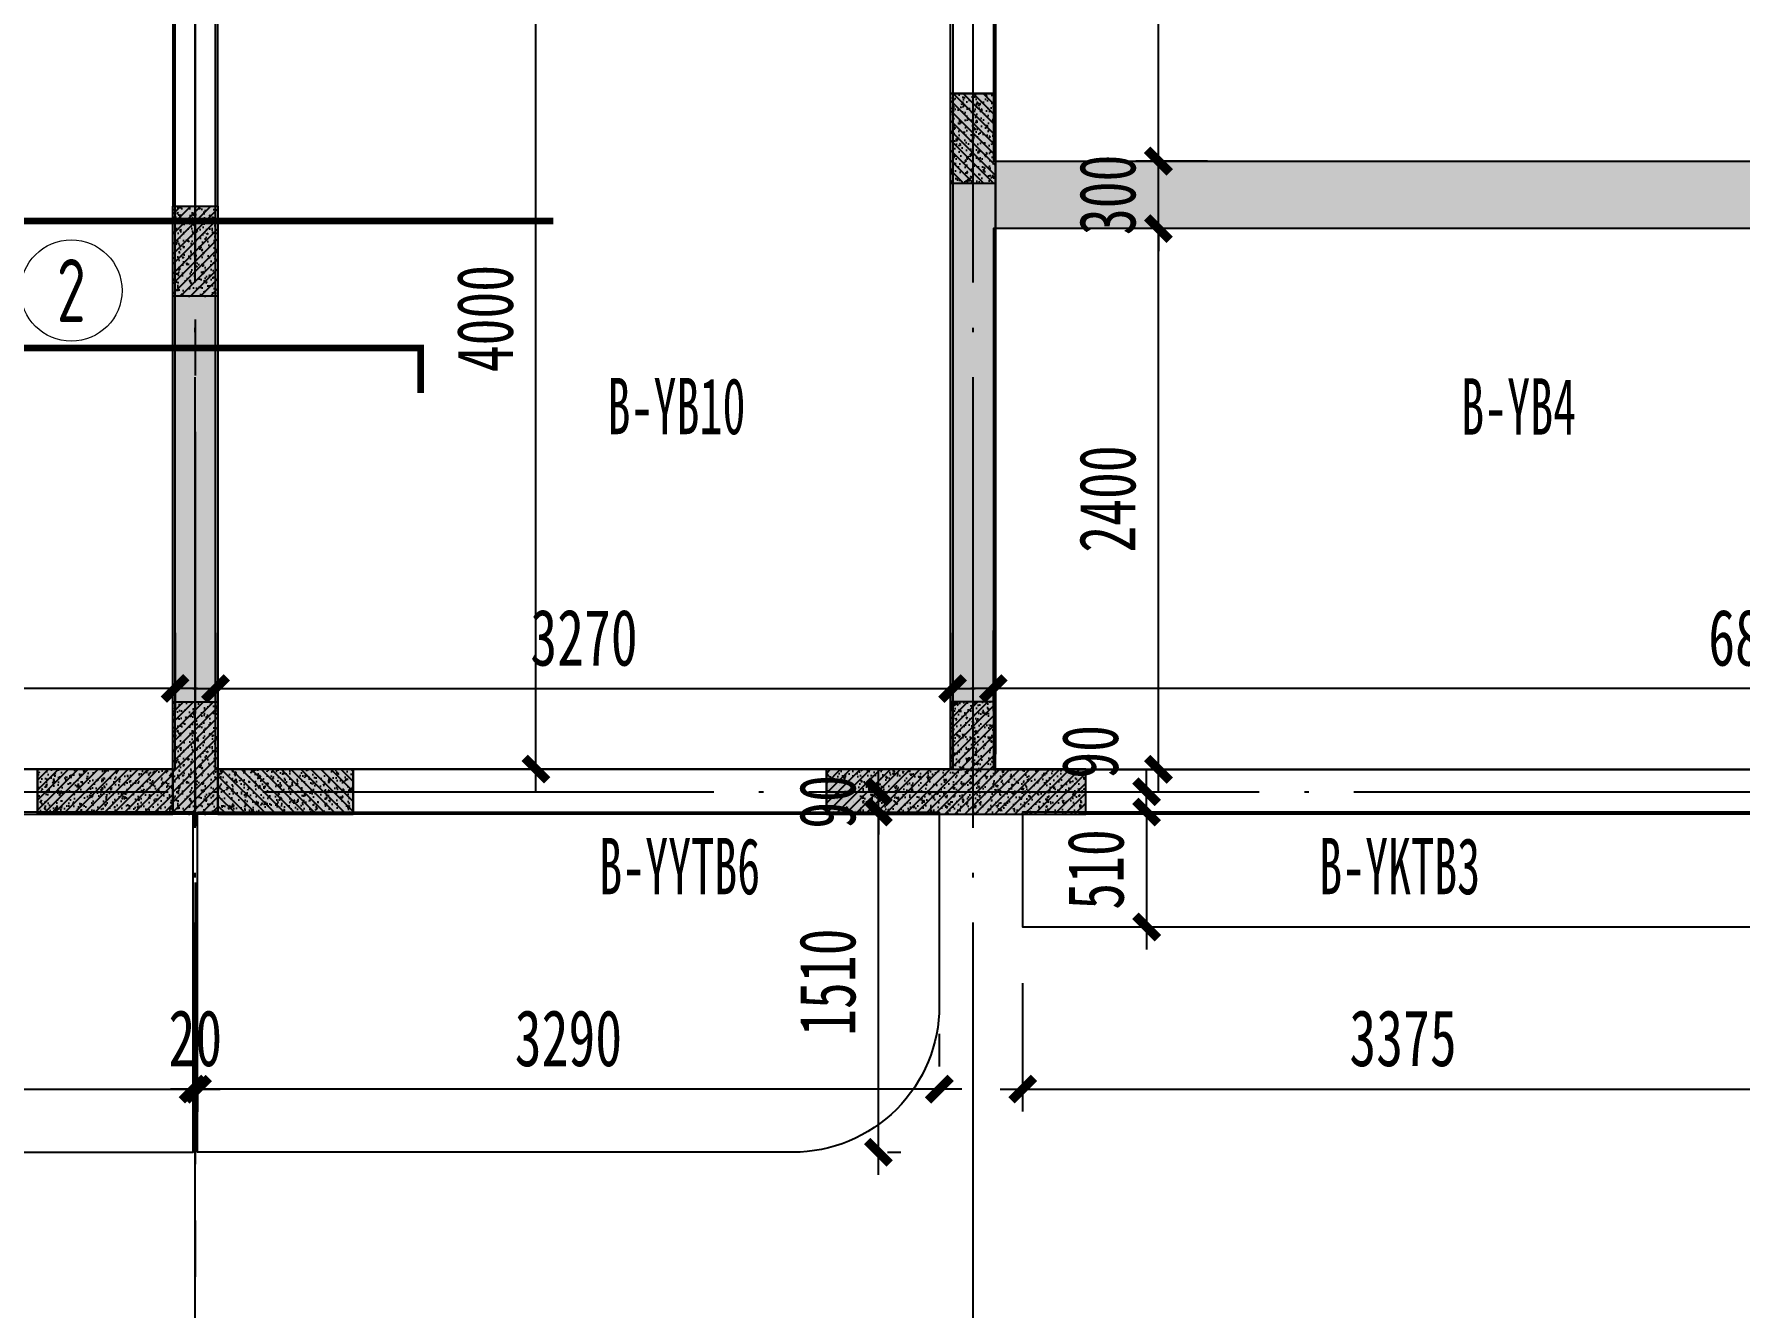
# Model space of a CAD drawing. Extents: x -3200779283 to -8106663, y 659664 to 1123462.
# Drawn here: x -8150515 to -8142949, y 681610 to 687264 of the extents above; entities that cross this region are included whole.
import ezdxf
from ezdxf.enums import TextEntityAlignment as Align

# ---------------------------------------------------------------- set-up
doc = ezdxf.new("R2010")
doc.units = 0
doc.header["$LTSCALE"] = 1000
doc.header["$MEASUREMENT"] = 0
for name, pattern in [('120-墙体$0$CONTINOUS', [0]), ('3#-轴线$0$DOTE', [2.42, 2, -0.2, 0.02, -0.2]), ('3#4#5#$0$DASH', [0.35, 0.25, -0.1]), ('4#-1F$0$CENTER', [2, 1.25, -0.25, 0.25, -0.25]), ('4#-1F$0$CONTINOUS', [0]), ('DASH', [0.35, 0.25, -0.1])]:
    doc.linetypes.add(name, pattern=pattern)
doc.layers.get('Defpoints').update_dxf_attribs({"color": 30, "linetype": 'DASH'})
for name, color, linetype in [('120-墙体$0$S-WALL', 40, 'Continuous'), ('120-墙体$0$S-WALL-BEAM', 120, 'Continuous'), ('120-墙体$0$S-WALL-COLU', 252, '120-墙体$0$CONTINOUS'), ('120-墙体$0$S-WALL-COLU-HATC', 16, 'Continuous'), ('120-墙体$0$S-WALL-HATC', 253, 'Continuous'), ('3#-轴线$0$A-ANNO-DOTE', 10, '3#-轴线$0$DOTE'), ('3#4#5#$0$PC-SLAB', 6, '3#4#5#$0$DASH'), ('3#4#5#$0$S-ANNO-TEXT', 7, 'Continuous'), ('3#4#5#$0$S-DIMS-SLAB', 120, 'Continuous'), ('3#4#5#$0$S-PC-SLAB', 6, 'Continuous'), ('3#4#5#$0$S-WALL-HATC', 253, 'Continuous'), ('4#-1F$0$S-WALL', 40, 'Continuous'), ('4#-1F$0$S-WALL-BEAM', 120, 'Continuous'), ('4#-1F$0$S-WALL-COLU', 252, '4#-1F$0$CONTINOUS'), ('4#-1F$0$S-WALL-COLU-HATC', 16, 'Continuous'), ('4#-1F$0$S-WALL-HATC', 253, 'Continuous'), ('4#-1F$0$THIN', 7, 'Continuous'), ('S-REIN', 1, 'Continuous'), ('S-REIN-TEXT', 7, 'Continuous')]:
    doc.layers.add(name, color=color, linetype=linetype)
doc.layers.add('3#4#5#$0$结构板边线', color=2, linetype='Continuous', plot=False)
doc.layers.add('提资不打印', color=2, linetype='Continuous', plot=False)
doc.layers.add('楼板正筋文字', color=7, linetype='Continuous', lineweight=18)
doc.styles.add('3#4#5#$0$外部参照 1$0$宋体', font='', dxfattribs={"width": 0.8})
doc.styles.add('3#4#5#$0$楷体', font='', dxfattribs={"width": 0.7})
doc.styles.add('FromPkpm', font='Pkpmeng', dxfattribs={"width": 0.7, "bigfont": 'Pkpmchn'})
doc.styles.get('3#4#5#$0$外部参照 1$0$宋体').set_extended_font_data('SimSun')
doc.styles.get('3#4#5#$0$楷体').set_extended_font_data('KaiTi_GB2312')
doc.dimstyles.new('3#4#5#$0$TSSD_100_100', dxfattribs={"dimtxt": 250, "dimasz": 100, "dimexe": 100, "dimexo": 250, "dimgap": 100, "dimtad": 1, "dimdec": 0, "dimzin": 0, "dimdsep": 46, "dimtxsty": '3#4#5#$0$楷体', "dimblk": '3#4#5#$0$_ArchTick', "dimcen": 0, "dimdle": 100, "dimclrt": 7, "dimadec": 0, "dimazin": 0, "dimtfac": 1, "dimtdec": 0, "dimtix": 1, "dimtmove": 2, "dimatfit": 3, "dimfxl": 1, "dimtolj": 1, "dimtzin": 0, "dimarcsym": 0})

# ---------------------------------------------------------------- blocks, each defined once
blk = doc.blocks.new('ban')
at = {"layer": 'S-REIN', "const_width": 30}
blk.add_lwpolyline([(19899.9, 1519.8), (19899.9, 1719.8), (21899.9, 1719.8), (21899.9, 1519.8)], dxfattribs=at)
at = {"layer": 'S-REIN-TEXT', "lineweight": 18}
blk.add_circle((20349.9, 1974.8), 225, dxfattribs=at)
at = {"layer": '提资不打印', "color": 2, "const_width": 30}
blk.add_lwpolyline([(17139.9, 2283.2), (22488.3, 2283.2)], dxfattribs=at)
at = {"layer": 'S-REIN-TEXT', "lineweight": 18, "style": 'FromPkpm', "width": 0.7}
blk.add_text('2', height=280, dxfattribs=at).set_placement((20349.9, 1974.8), align=Align.MIDDLE_CENTER)
blk = doc.blocks.new('3#4#5#$0$_ArchTick')
at = {"color": 0, "linetype": 'ByBlock', "const_width": 0.4}
blk.add_lwpolyline([(-0.5, -0.5), (0.5, 0.5)], dxfattribs=at)
blk = doc.blocks.new('*D1105')
at = {"layer": '3#4#5#$0$S-DIMS-SLAB', "color": 0, "lineweight": -2, "transparency": 16777216}
for p, q in [((24670.7, -12060), (24670.7, -12629.8)), ((28045.7, -12060), (28045.7, -12629.8)), ((24570.7, -12529.8), (28145.7, -12529.8))]:
    blk.add_line(p, q, dxfattribs=at)
at = {"layer": 'Defpoints', "color": 0, "transparency": 16777216}
for p in [(24670.7, -11810), (28045.7, -11810), (28045.7, -12529.8)]:
    blk.add_point(p, dxfattribs=at)
at = {"layer": '3#4#5#$0$S-DIMS-SLAB', "color": 0, "lineweight": -2, "transparency": 16777216, "xscale": 100, "yscale": 100, "zscale": 100, "rotation": 180}
blk.add_blockref('3#4#5#$0$_ArchTick', (24670.7, -12529.8), dxfattribs=at)
at = {"layer": '3#4#5#$0$S-DIMS-SLAB', "color": 0, "lineweight": -2, "transparency": 16777216, "xscale": 100, "yscale": 100, "zscale": 100}
blk.add_blockref('3#4#5#$0$_ArchTick', (28045.7, -12529.8), dxfattribs=at)
at = {"layer": '3#4#5#$0$S-DIMS-SLAB', "color": 7, "transparency": 16777216, "insert": (26358.2, -12304.8), "char_height": 250, "attachment_point": 5, "style": '3#4#5#$0$楷体'}
blk.add_mtext('\\A1;3375', dxfattribs=at)
blk = doc.blocks.new('*D1106')
at = {"layer": '3#4#5#$0$S-DIMS-SLAB', "color": 0, "lineweight": -2, "transparency": 16777216}
for p, q in [((25220.7, -11300), (25220.7, -11200)), ((24920.7, -11300), (25320.7, -11300)), ((25220.7, -11300), (25220.7, -11810)), ((24920.7, -11810), (25320.7, -11810)), ((25220.7, -11810), (25220.7, -11910))]:
    blk.add_line(p, q, dxfattribs=at)
at = {"layer": 'Defpoints', "color": 0, "transparency": 16777216}
for p in [(24670.7, -11300), (24670.7, -11810), (25220.7, -11810)]:
    blk.add_point(p, dxfattribs=at)
at = {"layer": '3#4#5#$0$S-DIMS-SLAB', "color": 0, "lineweight": -2, "transparency": 16777216, "xscale": 100, "yscale": 100, "zscale": 100}
for p, rotation in [((25220.7, -11300), 270), ((25220.7, -11810), 90)]:
    blk.add_blockref('3#4#5#$0$_ArchTick', p, dxfattribs=dict(at, rotation=rotation))
at = {"layer": '3#4#5#$0$S-DIMS-SLAB', "color": 7, "transparency": 16777216, "insert": (24995.7, -11555), "char_height": 250, "attachment_point": 5, "rotation": 90, "style": '3#4#5#$0$楷体'}
blk.add_mtext('\\A1;510', dxfattribs=at)
blk = doc.blocks.new('*D1109')
at = {"layer": '3#4#5#$0$S-DIMS-SLAB', "color": 0, "lineweight": -2, "transparency": 16777216}
for p, q in [((17700, -12284), (17700, -12430)), ((17600, -12530), (21090.5, -12530)), ((20990.5, -12530.6), (20990.5, -12630))]:
    blk.add_line(p, q, dxfattribs=at)
at = {"layer": 'Defpoints', "color": 0, "transparency": 16777216}
for p in [(20990.5, -12280.6), (17700, -12534), (20990.5, -12530)]:
    blk.add_point(p, dxfattribs=at)
at = {"layer": '3#4#5#$0$S-DIMS-SLAB', "color": 0, "lineweight": -2, "transparency": 16777216, "xscale": 100, "yscale": 100, "zscale": 100, "rotation": 180}
blk.add_blockref('3#4#5#$0$_ArchTick', (17700, -12530), dxfattribs=at)
at = {"layer": '3#4#5#$0$S-DIMS-SLAB', "color": 0, "lineweight": -2, "transparency": 16777216, "xscale": 100, "yscale": 100, "zscale": 100}
blk.add_blockref('3#4#5#$0$_ArchTick', (20990.5, -12530), dxfattribs=at)
at = {"layer": '3#4#5#$0$S-DIMS-SLAB', "color": 7, "transparency": 16777216, "insert": (19345.2, -12305), "char_height": 250, "attachment_point": 5, "style": '3#4#5#$0$楷体'}
blk.add_mtext('\\A1;3290', dxfattribs=at)
blk = doc.blocks.new('*D1111')
at = {"layer": '3#4#5#$0$S-DIMS-SLAB', "color": 0, "lineweight": -2, "transparency": 16777216}
for p, q in [((24030.7, -12910.2), (24030.7, -11200)), ((24071.4, -11300), (24130.7, -11300)), ((24071.3, -12810.2), (24130.7, -12810.2))]:
    blk.add_line(p, q, dxfattribs=at)
at = {"layer": 'Defpoints', "color": 0, "transparency": 16777216}
for p in [(23821.4, -11300), (24030.7, -11300), (23821.3, -12810.2)]:
    blk.add_point(p, dxfattribs=at)
at = {"layer": '3#4#5#$0$S-DIMS-SLAB', "color": 0, "lineweight": -2, "transparency": 16777216, "xscale": 100, "yscale": 100, "zscale": 100}
for p, rotation in [((24030.7, -11300), 90), ((24030.7, -12810.2), 270)]:
    blk.add_blockref('3#4#5#$0$_ArchTick', p, dxfattribs=dict(at, rotation=rotation))
at = {"layer": '3#4#5#$0$S-DIMS-SLAB', "color": 7, "transparency": 16777216, "insert": (23805.7, -12055.1), "char_height": 250, "attachment_point": 5, "rotation": 90, "style": '3#4#5#$0$楷体'}
blk.add_mtext('\\A1;1510', dxfattribs=at)
blk = doc.blocks.new('*D1114')
at = {"layer": '3#4#5#$0$S-DIMS-SLAB', "color": 0, "lineweight": -2, "transparency": 16777216}
for p, q in [((24300.9, -12284), (24300.9, -12430)), ((24400.9, -12530), (20910.5, -12530)), ((21010.5, -12530.6), (21010.5, -12630))]:
    blk.add_line(p, q, dxfattribs=at)
at = {"layer": 'Defpoints', "color": 0, "transparency": 16777216}
for p in [(21010.5, -12280.6), (21010.5, -12530), (24300.9, -12534)]:
    blk.add_point(p, dxfattribs=at)
at = {"layer": '3#4#5#$0$S-DIMS-SLAB', "color": 0, "lineweight": -2, "transparency": 16777216, "xscale": 100, "yscale": 100, "zscale": 100, "rotation": 180}
blk.add_blockref('3#4#5#$0$_ArchTick', (21010.5, -12530), dxfattribs=at)
at = {"layer": '3#4#5#$0$S-DIMS-SLAB', "color": 0, "lineweight": -2, "transparency": 16777216, "xscale": 100, "yscale": 100, "zscale": 100}
blk.add_blockref('3#4#5#$0$_ArchTick', (24300.9, -12530), dxfattribs=at)
at = {"layer": '3#4#5#$0$S-DIMS-SLAB', "color": 7, "transparency": 16777216, "insert": (22655.7, -12305), "char_height": 250, "attachment_point": 5, "style": '3#4#5#$0$楷体'}
blk.add_mtext('\\A1;3290', dxfattribs=at)
blk = doc.blocks.new('*D1115')
at = {"layer": '3#4#5#$0$S-DIMS-SLAB', "color": 0, "lineweight": -2, "transparency": 16777216}
for p, q in [((20990.5, -12530), (20890.5, -12530)), ((20990.5, -12530), (21010.5, -12530)), ((20990.5, -12530.6), (20990.5, -12630)), ((21010.5, -12530), (21110.5, -12530)), ((21010.5, -12530.6), (21010.5, -12630))]:
    blk.add_line(p, q, dxfattribs=at)
at = {"layer": 'Defpoints', "color": 0, "transparency": 16777216}
for p in [(20990.5, -12280.6), (21010.5, -12280.6), (21010.5, -12530)]:
    blk.add_point(p, dxfattribs=at)
at = {"layer": '3#4#5#$0$S-DIMS-SLAB', "color": 0, "lineweight": -2, "transparency": 16777216, "xscale": 100, "yscale": 100, "zscale": 100}
blk.add_blockref('3#4#5#$0$_ArchTick', (20990.5, -12530), dxfattribs=at)
at = {"layer": '3#4#5#$0$S-DIMS-SLAB', "color": 0, "lineweight": -2, "transparency": 16777216, "xscale": 100, "yscale": 100, "zscale": 100, "rotation": 180}
blk.add_blockref('3#4#5#$0$_ArchTick', (21010.5, -12530), dxfattribs=at)
at = {"layer": '3#4#5#$0$S-DIMS-SLAB', "color": 7, "transparency": 16777216, "insert": (21000.5, -12305), "char_height": 250, "attachment_point": 5, "style": '3#4#5#$0$楷体'}
blk.add_mtext('\\A1;20', dxfattribs=at)
blk = doc.blocks.new('*D1144')
at = {"layer": '3#4#5#$0$S-DIMS-SLAB', "color": 0, "lineweight": -2, "transparency": 16777216}
for p, q in [((25220.7, -11210.1), (25220.7, -11110.1)), ((25000.6, -11210.1), (25320.7, -11210.1)), ((25220.7, -11300.1), (25220.7, -11210.1)), ((25000.6, -11300.1), (25320.7, -11300.1)), ((25220.7, -11300.1), (25220.7, -11400.1))]:
    blk.add_line(p, q, dxfattribs=at)
at = {"layer": 'Defpoints', "color": 0, "transparency": 16777216}
for p in [(24750.6, -11210.1), (25220.7, -11210.1), (24750.6, -11300.1)]:
    blk.add_point(p, dxfattribs=at)
at = {"layer": '3#4#5#$0$S-DIMS-SLAB', "color": 0, "lineweight": -2, "transparency": 16777216, "xscale": 100, "yscale": 100, "zscale": 100}
for p, rotation in [((25220.7, -11210.1), 270), ((25220.7, -11300.1), 90)]:
    blk.add_blockref('3#4#5#$0$_ArchTick', p, dxfattribs=dict(at, rotation=rotation))
at = {"layer": '3#4#5#$0$S-DIMS-SLAB', "color": 7, "transparency": 16777216, "insert": (24970.7, -11032.8), "char_height": 250, "attachment_point": 5, "rotation": 90, "style": '3#4#5#$0$楷体'}
blk.add_mtext('\\A1;90', dxfattribs=at)
blk = doc.blocks.new('*D1151')
at = {"layer": '3#4#5#$0$S-DIMS-SLAB', "color": 0, "lineweight": -2, "transparency": 16777216}
for p, q in [((24030.7, -11210), (24030.7, -11110)), ((23810.6, -11210), (24130.7, -11210)), ((24030.7, -11300), (24030.7, -11210)), ((23810.6, -11300), (24130.7, -11300)), ((24030.7, -11300), (24030.7, -11400))]:
    blk.add_line(p, q, dxfattribs=at)
at = {"layer": 'Defpoints', "color": 0, "transparency": 16777216}
for p in [(23560.6, -11210), (24030.7, -11210), (23560.6, -11300)]:
    blk.add_point(p, dxfattribs=at)
at = {"layer": '3#4#5#$0$S-DIMS-SLAB', "color": 0, "lineweight": -2, "transparency": 16777216, "xscale": 100, "yscale": 100, "zscale": 100}
for p, rotation in [((24030.7, -11210), 270), ((24030.7, -11300), 90)]:
    blk.add_blockref('3#4#5#$0$_ArchTick', p, dxfattribs=dict(at, rotation=rotation))
at = {"layer": '3#4#5#$0$S-DIMS-SLAB', "color": 7, "transparency": 16777216, "insert": (23805.7, -11255), "char_height": 250, "attachment_point": 5, "rotation": 90, "style": '3#4#5#$0$楷体'}
blk.add_mtext('\\A1;90', dxfattribs=at)
blk = doc.blocks.new('3#4#5#$0$ban3')
at = {"layer": '3#4#5#$0$S-WALL-HATC', "ltscale": 100}
h = blk.add_hatch(dxfattribs=at)
h.set_pattern_fill('AR-CONC', color=256, scale=25, angle=-270, style=0)
h.set_pattern_definition([(140, (-37341055835.12, -2020437159.28), (15.68803374565, 179.3150456502), [18.75, -206.25]), (85, (-37341055835.12, -2020437159.28), (-188.048033425, -34.68783340325), [15, -165]), (190.4514, (-37341055833.81, -2020437144.34), (-172.3598855152, 144.6273454285), [15.9350475, -175.285528]), (136.1842, (-37341055885.12, -2020437159.28), (41.3797535823, 266.8102621564), [28.125, -309.375]), (186.6356, (-37341055881.67, -2020437137.04), (-243.5294677251, 233.6656763872), [23.902572, -262.92825]), (81.1842, (-37341055885.12, -2020437159.28), (-243.5296502313, 233.6654862834), [22.5, -247.5]), (111, (-37341055872.62, -2020437134.28), (100.65472266633, 149.2267630296), [18.75, -206.25]), (56, (-37341055872.62, -2020437134.28), (-181.2875112617, 60.8288329804), [15, -165]), (161.4514, (-37341055864.23, -2020437121.84), (-80.6326241775, 210.0556571454), [15.9350475, -175.285528]), (127.5, (-37341055835.116, -2020437159.28), (-83.22346345783, 3.03996382932), [0, -163, 0, -167.5, 0, -165.625]), (97.5, (-37341055835.12, -2020437159.28), (-98.6029279706, 65.76738436054), [0, -95.5, 0, -159.25, 0, -63.125]), (57.5, (-37341055835.116, -2020437215.03), (5.6387179336, 133.4556090431), [0, -62.5, 0, -195, 0, -258.75]), (47.5, (-37341055835.12, -2020437240.03), (-25.02624558308, 145.7965423356), [0, -81.25, 0, -129.5, 0, -183.75])])
h.paths.add_polyline_path([(-214482, 404475), (-214482, 404775), (-221282, 404775), (-221282, 404475)])
at = {"layer": '3#4#5#$0$S-PC-SLAB'}
blk.add_lwpolyline([(-214472, 407075), (-214472, 404775), (-221292, 404775), (-221292, 405875), (-220092, 405875), (-220092, 407075), (-214472, 407075)], dxfattribs=at)
for points in [[(-214292, 402075.9), (-211022, 402075.9), (-211022, 406075.9), (-214292, 406075.9)], [(-214472, 402075), (-221292, 402075), (-221292, 404475), (-214472, 404475)]]:
    blk.add_lwpolyline(points, close=True, dxfattribs=at)
at = {"layer": '3#4#5#$0$S-WALL-HATC', "ltscale": 100}
blk.add_lwpolyline([(-214482, 404475), (-214482, 404775), (-221282, 404775), (-221282, 404475)], close=True, dxfattribs=at)
blk = doc.blocks.new('*D793')
at = {"layer": '3#4#5#$0$S-DIMS-SLAB', "color": 0, "lineweight": -2, "transparency": 16777216}
for p, q in [((164537, 155281.1), (164537, 154933.4)), ((167807, 155281.1), (167807, 154933.4)), ((167907, 155033.4), (164437, 155033.4))]:
    blk.add_line(p, q, dxfattribs=at)
at = {"layer": 'Defpoints', "color": 0, "transparency": 16777216}
for p in [(164537, 155531.1), (167807, 155531.1), (164537, 155033.4)]:
    blk.add_point(p, dxfattribs=at)
at = {"layer": '3#4#5#$0$S-DIMS-SLAB', "color": 0, "lineweight": -2, "transparency": 16777216, "xscale": 100, "yscale": 100, "zscale": 100, "rotation": 180}
blk.add_blockref('3#4#5#$0$_ArchTick', (164537, 155033.4), dxfattribs=at)
at = {"layer": '3#4#5#$0$S-DIMS-SLAB', "color": 0, "lineweight": -2, "transparency": 16777216, "xscale": 100, "yscale": 100, "zscale": 100}
blk.add_blockref('3#4#5#$0$_ArchTick', (167807, 155033.4), dxfattribs=at)
at = {"layer": '3#4#5#$0$S-DIMS-SLAB', "color": 7, "transparency": 16777216, "insert": (166172, 155258.4), "char_height": 250, "attachment_point": 5, "style": '3#4#5#$0$楷体'}
blk.add_mtext('\\A1;3270', dxfattribs=at)
blk = doc.blocks.new('*D808')
at = {"layer": '3#4#5#$0$S-DIMS-SLAB', "color": 0, "lineweight": -2, "transparency": 16777216}
for p, q in [((171436.4, 155290.6), (171436.4, 154932.9)), ((178256.4, 155290.6), (178256.4, 154932.9)), ((178356.4, 155032.9), (171336.4, 155032.9))]:
    blk.add_line(p, q, dxfattribs=at)
at = {"layer": 'Defpoints', "color": 0, "transparency": 16777216}
for p in [(171436.4, 155540.6), (178256.4, 155540.6), (171436.4, 155032.9)]:
    blk.add_point(p, dxfattribs=at)
at = {"layer": '3#4#5#$0$S-DIMS-SLAB', "color": 0, "lineweight": -2, "transparency": 16777216, "xscale": 100, "yscale": 100, "zscale": 100, "rotation": 180}
blk.add_blockref('3#4#5#$0$_ArchTick', (171436.4, 155032.9), dxfattribs=at)
at = {"layer": '3#4#5#$0$S-DIMS-SLAB', "color": 0, "lineweight": -2, "transparency": 16777216, "xscale": 100, "yscale": 100, "zscale": 100}
blk.add_blockref('3#4#5#$0$_ArchTick', (178256.4, 155032.9), dxfattribs=at)
at = {"layer": '3#4#5#$0$S-DIMS-SLAB', "color": 7, "transparency": 16777216, "insert": (174846.4, 155257.9), "char_height": 250, "attachment_point": 5, "style": '3#4#5#$0$楷体'}
blk.add_mtext('\\A1;6820', dxfattribs=at)
blk = doc.blocks.new('*D809')
at = {"layer": '3#4#5#$0$S-DIMS-SLAB', "color": 0, "lineweight": -2, "transparency": 16777216}
for p, q in [((172169.3, 154574.5), (172169.3, 157174.5)), ((172387, 157074.5), (172069.3, 157074.5)), ((172387, 154674.5), (172069.3, 154674.5))]:
    blk.add_line(p, q, dxfattribs=at)
at = {"layer": 'Defpoints', "color": 0, "transparency": 16777216}
for p in [(172169.3, 157074.5), (172637, 157074.5), (172637, 154674.5)]:
    blk.add_point(p, dxfattribs=at)
at = {"layer": '3#4#5#$0$S-DIMS-SLAB', "color": 0, "lineweight": -2, "transparency": 16777216, "xscale": 100, "yscale": 100, "zscale": 100}
for p, rotation in [((172169.3, 157074.5), 90), ((172169.3, 154674.5), 270)]:
    blk.add_blockref('3#4#5#$0$_ArchTick', p, dxfattribs=dict(at, rotation=rotation))
at = {"layer": '3#4#5#$0$S-DIMS-SLAB', "color": 7, "transparency": 16777216, "insert": (171944.3, 155874.5), "char_height": 250, "attachment_point": 5, "rotation": 90, "style": '3#4#5#$0$楷体'}
blk.add_mtext('\\A1;2400', dxfattribs=at)
blk = doc.blocks.new('*D810')
at = {"layer": '3#4#5#$0$S-DIMS-SLAB', "color": 0, "lineweight": -2, "transparency": 16777216}
for p, q in [((172169.3, 157374.5), (172169.3, 157474.5)), ((172387, 157374.5), (172069.3, 157374.5)), ((172169.3, 157074.5), (172169.3, 157374.5)), ((172387, 157074.5), (172069.3, 157074.5)), ((172169.3, 157074.5), (172169.3, 156974.5))]:
    blk.add_line(p, q, dxfattribs=at)
at = {"layer": 'Defpoints', "color": 0, "transparency": 16777216}
for p in [(172169.3, 157374.5), (172637, 157374.5), (172637, 157074.5)]:
    blk.add_point(p, dxfattribs=at)
at = {"layer": '3#4#5#$0$S-DIMS-SLAB', "color": 0, "lineweight": -2, "transparency": 16777216, "xscale": 100, "yscale": 100, "zscale": 100}
for p, rotation in [((172169.3, 157374.5), 270), ((172169.3, 157074.5), 90)]:
    blk.add_blockref('3#4#5#$0$_ArchTick', p, dxfattribs=dict(at, rotation=rotation))
at = {"layer": '3#4#5#$0$S-DIMS-SLAB', "color": 7, "transparency": 16777216, "insert": (171944.3, 157224.5), "char_height": 250, "attachment_point": 5, "rotation": 90, "style": '3#4#5#$0$楷体'}
blk.add_mtext('\\A1;300', dxfattribs=at)
blk = doc.blocks.new('*D811')
at = {"layer": '3#4#5#$0$S-DIMS-SLAB', "color": 0, "lineweight": -2, "transparency": 16777216}
for p, q in [((172169.3, 157274.5), (172169.3, 159774.5)), ((172387, 159674.5), (172069.3, 159674.5)), ((172387, 157374.5), (172069.3, 157374.5))]:
    blk.add_line(p, q, dxfattribs=at)
at = {"layer": 'Defpoints', "color": 0, "transparency": 16777216}
for p in [(172169.3, 159674.5), (172637, 159674.5), (172637, 157374.5)]:
    blk.add_point(p, dxfattribs=at)
at = {"layer": '3#4#5#$0$S-DIMS-SLAB', "color": 0, "lineweight": -2, "transparency": 16777216, "xscale": 100, "yscale": 100, "zscale": 100}
for p, rotation in [((172169.3, 159674.5), 90), ((172169.3, 157374.5), 270)]:
    blk.add_blockref('3#4#5#$0$_ArchTick', p, dxfattribs=dict(at, rotation=rotation))
at = {"layer": '3#4#5#$0$S-DIMS-SLAB', "color": 7, "transparency": 16777216, "insert": (171944.3, 158524.5), "char_height": 250, "attachment_point": 5, "rotation": 90, "style": '3#4#5#$0$楷体'}
blk.add_mtext('\\A1;2300', dxfattribs=at)
blk = doc.blocks.new('*D814')
at = {"layer": '3#4#5#$0$S-DIMS-SLAB', "color": 0, "lineweight": -2, "transparency": 16777216}
for p, q in [((167986.1, 155280.6), (167986.1, 154932.9)), ((171256.1, 155280.6), (171256.1, 154932.9)), ((167886.1, 155032.9), (171356.1, 155032.9))]:
    blk.add_line(p, q, dxfattribs=at)
at = {"layer": 'Defpoints', "color": 0, "transparency": 16777216}
for p in [(167986.1, 155530.6), (171256.1, 155530.6), (171256.1, 155032.9)]:
    blk.add_point(p, dxfattribs=at)
at = {"layer": '3#4#5#$0$S-DIMS-SLAB', "color": 0, "lineweight": -2, "transparency": 16777216, "xscale": 100, "yscale": 100, "zscale": 100, "rotation": 180}
blk.add_blockref('3#4#5#$0$_ArchTick', (167986.1, 155032.9), dxfattribs=at)
at = {"layer": '3#4#5#$0$S-DIMS-SLAB', "color": 0, "lineweight": -2, "transparency": 16777216, "xscale": 100, "yscale": 100, "zscale": 100}
blk.add_blockref('3#4#5#$0$_ArchTick', (171256.1, 155032.9), dxfattribs=at)
at = {"layer": '3#4#5#$0$S-DIMS-SLAB', "color": 7, "transparency": 16777216, "insert": (169621.1, 155257.9), "char_height": 250, "attachment_point": 5, "style": '3#4#5#$0$楷体'}
blk.add_mtext('\\A1;3270', dxfattribs=at)
blk = doc.blocks.new('*D822')
at = {"layer": '3#4#5#$0$S-DIMS-SLAB', "color": 0, "lineweight": -2, "transparency": 16777216}
for p, q in [((169407.8, 154575.4), (169407.8, 158775.4)), ((169190.1, 158675.4), (169507.8, 158675.4)), ((169190.1, 154675.4), (169507.8, 154675.4))]:
    blk.add_line(p, q, dxfattribs=at)
at = {"layer": 'Defpoints', "color": 0, "transparency": 16777216}
for p in [(168940.1, 158675.4), (169407.8, 158675.4), (168940.1, 154675.4)]:
    blk.add_point(p, dxfattribs=at)
at = {"layer": '3#4#5#$0$S-DIMS-SLAB', "color": 0, "lineweight": -2, "transparency": 16777216, "xscale": 100, "yscale": 100, "zscale": 100}
for p, rotation in [((169407.8, 158675.4), 90), ((169407.8, 154675.4), 270)]:
    blk.add_blockref('3#4#5#$0$_ArchTick', p, dxfattribs=dict(at, rotation=rotation))
at = {"layer": '3#4#5#$0$S-DIMS-SLAB', "color": 7, "transparency": 16777216, "insert": (169182.8, 156675.4), "char_height": 250, "attachment_point": 5, "rotation": 90, "style": '3#4#5#$0$楷体'}
blk.add_mtext('\\A1;4000', dxfattribs=at)
blk = doc.blocks.new('120-墙体')
at = {"layer": '120-墙体$0$S-WALL-COLU-HATC'}
h = blk.add_hatch(dxfattribs=at)
h.set_pattern_fill('AR-CONC', color=256, scale=10)
h.set_pattern_definition([(50, (9687.075, -245657.834), (71.726018, -6.275213), [7.5, -82.5]), (355, (9687.075, -245657.834), (-13.875133, 75.219213), [6, -66]), (100.4514, (9693.05, -245658.36), (57.850938, 68.943954), [6.37402, -70.114211]), (46.1842, (9687.075, -245637.83), (106.724105, -16.5519), [11.25, -123.75]), (96.6356, (9695.97, -245639.21), (93.46627, 97.411787), [9.56103, -105.1713]), (351.1842, (9687.08, -245637.83), (93.466195, 97.41186), [9, -99]), (21, (9697.075, -245642.834), (59.690705, -40.261889), [7.5, -82.5]), (326, (9697.075, -245642.834), (24.331533, 72.515005), [6, -66]), (71.4514, (9702.05, -245646.19), (84.022263, 32.25305), [6.37402, -70.114211]), (37.5, (9687.075, -245657.834), (1.2159855, 33.2893854), [0, -65.2, 0, -67, 0, -66.25]), (7.5, (9687.075, -245657.834), (26.306954, 39.441171), [0, -38.2, 0, -63.7, 0, -25.25]), (327.5, (9664.775, -245657.834), (53.3822436, -2.2554872), [0, -25, 0, -78, 0, -103.5]), (317.5, (9654.775, -245657.834), (58.318617, 10.010498), [0, -32.5, 0, -51.8, 0, -73.5])])
h.paths.add_polyline_path([(-2550, -8000), (-2750, -8000), (-2750, -8400), (-2550, -8400)])
h = blk.add_hatch(dxfattribs=at)
h.set_pattern_fill('ANSI31', color=256, scale=250, style=0)
h.set_pattern_definition([(45, (9687.075, -245657.834), (-22.097087, 22.097087), [])])
h.paths.add_polyline_path([(-2750, -8400), (-2550, -8400), (-2550, -8000), (-2750, -8000)])
h = blk.add_hatch(dxfattribs=at)
h.set_pattern_fill('AR-CONC', color=256, scale=10, angle=90)
h.set_pattern_definition([(140, (224491.51, 4537.05), (6.275213, 71.726018), [7.5, -82.5]), (85, (224491.51, 4537.05), (-75.219213, -13.875133), [6, -66]), (190.4514, (224492.036, 4543.03), (-68.943954, 57.850938), [6.37402, -70.114211]), (136.1842, (224471.51, 4537.05), (16.5519, 106.724105), [11.25, -123.75]), (186.6356, (224472.89, 4545.95), (-97.411787, 93.46627), [9.56103, -105.1713]), (81.1842, (224471.51, 4537.05), (-97.41186, 93.466195), [9, -99]), (111, (224476.51, 4547.05), (40.261889, 59.690705), [7.5, -82.5]), (56, (224476.51, 4547.05), (-72.515005, 24.331533), [6, -66]), (161.4514, (224479.87, 4552.03), (-32.25305, 84.022263), [6.37402, -70.114211]), (127.5, (224491.513, 4537.052), (-33.2893854, 1.2159855), [0, -65.2, 0, -67, 0, -66.25]), (97.5, (224491.513, 4537.052), (-39.441171, 26.306954), [0, -38.2, 0, -63.7, 0, -25.25]), (57.5, (224491.513, 4514.752), (2.2554872, 53.3822436), [0, -25, 0, -78, 0, -103.5]), (47.5, (224491.513, 4504.752), (-10.010498, 58.318617), [0, -32.5, 0, -51.8, 0, -73.5])])
h.paths.add_polyline_path([(-2550, -11000), (-2000, -11000), (-2000, -11200), (-2750, -11200), (-3150, -11200), (-3150, -11000), (-2750, -11000), (-2750, -10700), (-2550, -10700)])
h = blk.add_hatch(dxfattribs=at)
h.set_pattern_fill('ANSI31', color=256, scale=250, angle=90, style=0)
h.set_pattern_definition([(135, (224491.513, 4537.052), (-22.097087, -22.097087), [])])
h.paths.add_polyline_path([(-2550, -11000), (-2000, -11000), (-2000, -11200), (-2750, -11200), (-3150, -11200), (-3150, -11000), (-2750, -11000), (-2750, -10700), (-2550, -10700)])
h = blk.add_hatch(dxfattribs=at)
h.set_pattern_fill('AR-CONC', color=256, scale=10)
h.set_pattern_definition([(50, (-8104.75, -252107.815), (71.726018, -6.275213), [7.5, -82.5]), (355, (-8104.75, -252107.815), (-13.875133, 75.219213), [6, -66]), (100.4514, (-8098.77, -252108.34), (57.850938, 68.943954), [6.37402, -70.114211]), (46.1842, (-8104.75, -252087.815), (106.724105, -16.5519), [11.25, -123.75]), (96.6356, (-8095.86, -252089.19), (93.46627, 97.411787), [9.56103, -105.1713]), (351.1842, (-8104.75, -252087.82), (93.466195, 97.41186), [9, -99]), (21, (-8094.75, -252092.815), (59.690705, -40.261889), [7.5, -82.5]), (326, (-8094.75, -252092.815), (24.331533, 72.515005), [6, -66]), (71.4514, (-8089.775, -252096.17), (84.022263, 32.25305), [6.37402, -70.114211]), (37.5, (-8104.75, -252107.815), (1.2159855, 33.2893854), [0, -65.2, 0, -67, 0, -66.25]), (7.5, (-8104.75, -252107.815), (26.306954, 39.441171), [0, -38.2, 0, -63.7, 0, -25.25]), (327.5, (-8127.05, -252107.815), (53.3822436, -2.2554872), [0, -25, 0, -78, 0, -103.5]), (317.5, (-8137.05, -252107.815), (58.318617, 10.010498), [0, -32.5, 0, -51.8, 0, -73.5])])
h.paths.add_polyline_path([(100, -11200), (100, -11000), (700, -11000), (700, -11200)])
h = blk.add_hatch(dxfattribs=at)
h.set_pattern_fill('ANSI31', color=256, scale=250, style=0)
h.set_pattern_definition([(45, (-8104.75, -252107.815), (-22.097087, 22.097087), [])])
h.paths.add_polyline_path([(100, -11000), (100, -11200), (700, -11200), (700, -11000)])
at = {"layer": '120-墙体$0$S-WALL-HATC'}
for points in [[(-2550, -11000), (-2550, -8000), (-2750, -8000), (-2750, -11000), (-2650, -11066.7)], [(-2650, -11066.7), (-2750, -11000), (-3150, -11000), (-3150, -11200), (-2650, -11200)], [(-2000, -11000), (-2750, -11000), (-2650, -11066.7), (-2650, -11200), (-2000, -11200)], [(700, -11200), (700, -11000), (100, -11000), (100, -11200)]]:
    blk.add_hatch(color=256, dxfattribs=at).paths.add_polyline_path(points)
at = {"layer": '120-墙体$0$S-WALL'}
for p, q in [((-2750, -7933.3), (-2750, -10933.3)), ((-2550, -8000), (-2750, -8000)), ((-2550, -11000), (-2550, -8000)), ((-2750, -11000), (-3150, -11000)), ((-3150, -11200), (-3150, -11000)), ((-2000, -11000), (-2750, -11000)), ((-2000, -11200), (-2000, -11000)), ((-2650, -11200), (-3150, -11200)), ((-2000, -11200), (-2650, -11200))]:
    blk.add_line(p, q, dxfattribs=at)
blk.add_lwpolyline([(700, -11200), (700, -11000), (100, -11000), (100, -11200), (700, -11200)], close=True, dxfattribs=at)
at = {"layer": '120-墙体$0$S-WALL-BEAM'}
for points in [[(-2550, -3300), (-2750, -3300), (-2750, -8000), (-2550, -8000)], [(-6150, -11000), (-6150, -11200), (-3150, -11200), (-3150, -11000)], [(-2000, -11000), (-2000, -11200), (100, -11200), (100, -11000)]]:
    blk.add_lwpolyline(points, close=True, dxfattribs=at)
at = {"layer": '120-墙体$0$S-WALL-COLU', "lineweight": -2}
for points in [[(-2550, -8000), (-2750, -8000), (-2750, -8400), (-2550, -8400)], [(100, -11200), (100, -11000), (700, -11000), (700, -11200)]]:
    blk.add_lwpolyline(points, close=True, dxfattribs=at)
at = {"layer": '120-墙体$0$S-WALL-COLU', "linetype": 'ByBlock'}
blk.add_lwpolyline([(-2550, -11000), (-2000, -11000), (-2000, -11200), (-2750, -11200), (-3150, -11200), (-3150, -11000), (-2750, -11000), (-2750, -10700), (-2550, -10700), (-2550, -11000)], dxfattribs=at)
blk = doc.blocks.new('3#-轴线')
at = {"layer": '3#-轴线$0$A-ANNO-DOTE'}
for points in [[(20900, -16100), (20900, 5500)], [(24350, -16100), (24350, -3200)], [(-3000, -11100), (44800, -11100)]]:
    blk.add_lwpolyline(points, dxfattribs=at)
blk = doc.blocks.new('3#4#5#$0$3#首层顶悬挑板')
at = {"layer": '3#4#5#$0$S-PC-SLAB'}
blk.add_lwpolyline([(20990.5, -11300), (17700, -11300), (17700, -12160, 0.414214), (18350, -12810), (20990.5, -12810)], format="xyb", close=True, dxfattribs=at)
blk.add_lwpolyline([(28045.7, -11300), (24670.7, -11300), (24670.7, -11810), (28045.7, -11810)], close=True, dxfattribs=at)
at = {"layer": '3#4#5#$0$结构板边线', "color": 6}
blk.add_lwpolyline([(21010.5, -11300), (24300.9, -11300), (24300.9, -12160, -0.414214), (23650.9, -12810), (21010.5, -12810)], format="xyb", close=True, dxfattribs=at)
at = {"layer": '3#4#5#$0$PC-SLAB', "linetype": 'ByBlock', "style": '3#4#5#$0$外部参照 1$0$宋体', "width": 0.6}
blk.add_text('B-YYTB6', height=250, rotation=360, dxfattribs=at).set_placement((23149.3, -11542), align=Align.MIDDLE)
blk.add_text('B-YKTB3', height=250, dxfattribs=at).set_placement((26343.1, -11541.7), align=Align.MIDDLE)
at = {"layer": '3#4#5#$0$S-DIMS-SLAB'}
dim = blk.add_linear_dim(base=(25220.7, -11210.1), p1=(24750.6, -11300.1), p2=(24750.6, -11210.1), angle=90, dimstyle='3#4#5#$0$TSSD_100_100', dxfattribs=at)
dim.commit()
dim.dimension.update_dxf_attribs({"geometry": '*D1144', "text_midpoint": (24970.7, -11032.8), "dimtype": 128})
for base, p1, p2, angle, picture, middle in [((24030.7, -11210), (23560.6, -11300), (23560.6, -11210), 90, '*D1151', (23805.7, -11255)), ((24030.7, -11300), (23821.3, -12810.2), (23821.4, -11300), 90, '*D1111', (23805.7, -12055.1)), ((25220.7, -11810), (24670.7, -11300), (24670.7, -11810), 90, '*D1106', (24995.7, -11555)), ((21010.5, -12530), (24300.9, -12534), (21010.5, -12280.6), 180, '*D1114', (22655.7, -12305))]:
    dim = blk.add_linear_dim(base=base, p1=p1, p2=p2, angle=angle, dimstyle='3#4#5#$0$TSSD_100_100', dxfattribs=at)
    dim.commit()
    dim.dimension.update_dxf_attribs({"geometry": picture, "text_midpoint": middle})
for base, p1, p2, picture, middle in [((28045.7, -12529.8), (24670.7, -11810), (28045.7, -11810), '*D1105', (26358.2, -12304.8)), ((20990.4789, -12530.0159), (17700.011, -12534.0159), (20990.4789, -12280.6305), '*D1109', (19345.2449, -12305.0159)), ((21010.5, -12530), (20990.5, -12280.6), (21010.5, -12280.6), '*D1115', (21000.5, -12305))]:
    dim = blk.add_linear_dim(base=base, p1=p1, p2=p2, dimstyle='3#4#5#$0$TSSD_100_100', dxfattribs=at)
    dim.commit()
    dim.dimension.update_dxf_attribs({"geometry": picture, "text_midpoint": middle})
blk = doc.blocks.new('3#4#5#$0$5#')
at = {"layer": '3#4#5#$0$S-ANNO-TEXT'}
blk.add_blockref('3#4#5#$0$ban3', (378828.8, -247400), dxfattribs=at)
at = {"layer": '3#4#5#$0$S-ANNO-TEXT', "xscale": -1}
blk.add_blockref('3#4#5#$0$ban3', (-43034.9, -247400.5), dxfattribs=at)
at = {"layer": '3#4#5#$0$PC-SLAB', "linetype": 'ByBlock', "style": '3#4#5#$0$外部参照 1$0$宋体', "width": 0.6}
for s, p in [('B-YB10', (170031.3, 156285.2)), ('B-YB4', (173767.3, 156285.2))]:
    blk.add_text(s, height=250, dxfattribs=at).set_placement(p, align=Align.MIDDLE)
at = {"layer": '3#4#5#$0$S-DIMS-SLAB'}
for base, p1, p2, angle, picture, middle in [((172169.3, 159674.5), (172637, 157374.5), (172637, 159674.5), 90, '*D811', (171944.3, 158524.5)), ((169407.8, 158675.4), (168940.1, 154675.4), (168940.1, 158675.4), 90, '*D822', (169182.8, 156675.4)), ((172169.3, 157374.5), (172637, 157074.5), (172637, 157374.5), 90, '*D810', (171944.3, 157224.5)), ((172169.3, 157074.5), (172637, 154674.5), (172637, 157074.5), 90, '*D809', (171944.3, 155874.5)), ((164537, 155033.4), (167807, 155531.1), (164537, 155531.1), 180, '*D793', (166172, 155258.4)), ((171436.4, 155032.9), (178256.4, 155540.6), (171436.4, 155540.6), 180, '*D808', (174846.4, 155257.9))]:
    dim = blk.add_linear_dim(base=base, p1=p1, p2=p2, angle=angle, dimstyle='3#4#5#$0$TSSD_100_100', dxfattribs=at)
    dim.commit()
    dim.dimension.update_dxf_attribs({"geometry": picture, "text_midpoint": middle})
dim = blk.add_linear_dim(base=(171256.1, 155032.9), p1=(167986.1, 155530.6), p2=(171256.1, 155530.6), dimstyle='3#4#5#$0$TSSD_100_100', dxfattribs=at)
dim.commit()
dim.dimension.update_dxf_attribs({"geometry": '*D814', "text_midpoint": (169621.1, 155257.9)})

msp = doc.modelspace()

# ---------------------------------------------------------------- hatches: boundary and pattern name
at = {"layer": '4#-1F$0$S-WALL-COLU-HATC'}
h = msp.add_hatch(dxfattribs=at)
h.set_pattern_fill('AR-CONC', color=256, scale=10)
h.set_pattern_definition([(50, (-8159258.837, 448842.797), (71.726018, -6.275213), [7.5, -82.5]), (355, (-8159258.84, 448842.8), (-13.875133, 75.219213), [6, -66]), (100.4514, (-8159252.86, 448842.274), (57.850938, 68.943954), [6.37402, -70.114211]), (46.1842, (-8159258.84, 448862.8), (106.724105, -16.5519), [11.25, -123.75]), (96.6356, (-8159249.94, 448861.42), (93.46627, 97.411787), [9.56103, -105.1713]), (351.1842, (-8159258.84, 448862.8), (93.466195, 97.41186), [9, -99]), (21, (-8159248.837, 448857.797), (59.690705, -40.261889), [7.5, -82.5]), (326, (-8159248.84, 448857.8), (24.331533, 72.515005), [6, -66]), (71.4514, (-8159243.86, 448854.44), (84.022263, 32.25305), [6.37402, -70.114211]), (37.5, (-8159258.837, 448842.797), (1.2159855, 33.2893854), [0, -65.2, 0, -67, 0, -66.25]), (7.5, (-8159258.837, 448842.797), (26.306954, 39.441171), [0, -38.2, 0, -63.7, 0, -25.25]), (327.5, (-8159281.137, 448842.797), (53.3822436, -2.2554872), [0, -25, 0, -78, 0, -103.5]), (317.5, (-8159291.137, 448842.797), (58.318617, 10.010498), [0, -32.5, 0, -51.8, 0, -73.5])])
h.paths.add_polyline_path([(-8149900.4, 686500.6), (-8149700.4, 686500.6), (-8149700.4, 686100.6), (-8149900.4, 686100.6)])
h = msp.add_hatch(dxfattribs=at)
h.set_pattern_fill('ANSI31', color=256, scale=250, style=0)
h.set_pattern_definition([(45, (-8159258.837, 448842.797), (-22.097087, 22.097087), [])])
h.paths.add_polyline_path([(-8149700.4, 686500.6), (-8149900.4, 686500.6), (-8149900.4, 686100.6), (-8149700.4, 686100.6)])
h = msp.add_hatch(dxfattribs=at)
h.set_pattern_fill('AR-CONC', color=256, scale=10)
h.set_pattern_definition([(50, (-8159258.837, 446542.795), (71.726018, -6.275213), [7.5, -82.5]), (355, (-8159258.84, 446542.795), (-13.875133, 75.219213), [6, -66]), (100.4514, (-8159252.86, 446542.27), (57.850938, 68.943954), [6.37402, -70.114211]), (46.1842, (-8159258.84, 446562.795), (106.724105, -16.5519), [11.25, -123.75]), (96.6356, (-8159249.94, 446561.42), (93.46627, 97.411787), [9.56103, -105.1713]), (351.1842, (-8159258.84, 446562.8), (93.466195, 97.41186), [9, -99]), (21, (-8159248.837, 446557.795), (59.690705, -40.261889), [7.5, -82.5]), (326, (-8159248.84, 446557.795), (24.331533, 72.515005), [6, -66]), (71.4514, (-8159243.86, 446554.44), (84.022263, 32.25305), [6.37402, -70.114211]), (37.5, (-8159258.837, 446542.795), (1.2159855, 33.2893854), [0, -65.2, 0, -67, 0, -66.25]), (7.5, (-8159258.837, 446542.795), (26.306954, 39.441171), [0, -38.2, 0, -63.7, 0, -25.25]), (327.5, (-8159281.137, 446542.795), (53.3822436, -2.2554872), [0, -25, 0, -78, 0, -103.5]), (317.5, (-8159291.137, 446542.795), (58.318617, 10.010498), [0, -32.5, 0, -51.8, 0, -73.5])])
h.paths.add_polyline_path([(-8149900.4, 684300.6), (-8149700.4, 684300.6), (-8149700.4, 683800.6), (-8149900.4, 683800.6)])
h = msp.add_hatch(dxfattribs=at)
h.set_pattern_fill('ANSI31', color=256, scale=250, style=0)
h.set_pattern_definition([(45, (-8159258.837, 446542.795), (-22.097087, 22.097087), [])])
h.paths.add_polyline_path([(-8149700.4, 684300.6), (-8149900.4, 684300.6), (-8149900.4, 683800.6), (-8149700.4, 683800.6)])
at = {"layer": '4#-1F$0$S-WALL-HATC'}
msp.add_hatch(color=256, dxfattribs=at).paths.add_polyline_path([(-8149700.4, 683800.6), (-8149900.4, 683800.6), (-8149900.4, 686500.6), (-8149700.4, 686500.6)])

# ---------------------------------------------------------------- linework, layer by layer
at = {"layer": '4#-1F$0$S-WALL', "elevation": 0}
msp.add_lwpolyline([(-8149700.4, 683800.6), (-8149900.4, 683800.6), (-8149900.4, 686500.6), (-8149700.4, 686500.6)], close=True, dxfattribs=at)
at = {"layer": '4#-1F$0$S-WALL-BEAM', "elevation": 0}
msp.add_lwpolyline([(-8149700.4, 687700.6), (-8149900.4, 687700.6), (-8149900.4, 686500.6), (-8149700.4, 686500.6)], close=True, dxfattribs=at)
at = {"layer": '4#-1F$0$S-WALL-COLU', "lineweight": -2, "elevation": 0}
for points in [[(-8149900.4, 686500.6), (-8149700.4, 686500.6), (-8149700.4, 686100.6), (-8149900.4, 686100.6)], [(-8149900.4, 684300.6), (-8149700.4, 684300.6), (-8149700.4, 683800.6), (-8149900.4, 683800.6)]]:
    msp.add_lwpolyline(points, close=True, dxfattribs=at)
at = {"layer": '4#-1F$0$THIN', "linetype": '4#-1F$0$CENTER'}
msp.add_line((-8149800.4, 697497.6), (-8149800.4, 679842.6), dxfattribs=at)

# ---------------------------------------------------------------- block references
for name, p in [('3#-轴线', (-8170700.4, 695000.6)), ('120-墙体', (-8150600.4, 695000.6))]:
    msp.add_blockref(name, p)
at = {"xscale": -1}
msp.add_blockref('120-墙体', (-8149000.4, 695000.6), dxfattribs=at)
at = {"layer": '3#4#5#$0$S-PC-SLAB'}
msp.add_blockref('3#4#5#$0$5#', (-8317697.2, 529325.6), dxfattribs=at)
at = {"layer": '3#4#5#$0$S-PC-SLAB', "color": 1}
msp.add_blockref('3#4#5#$0$3#首层顶悬挑板', (-8170800.9, 695110.7), dxfattribs=at)
at = {"layer": '楼板正筋文字'}
msp.add_blockref('ban', (-8170700.4, 684150.7), dxfattribs=at)

doc.saveas('drawing.dxf')
